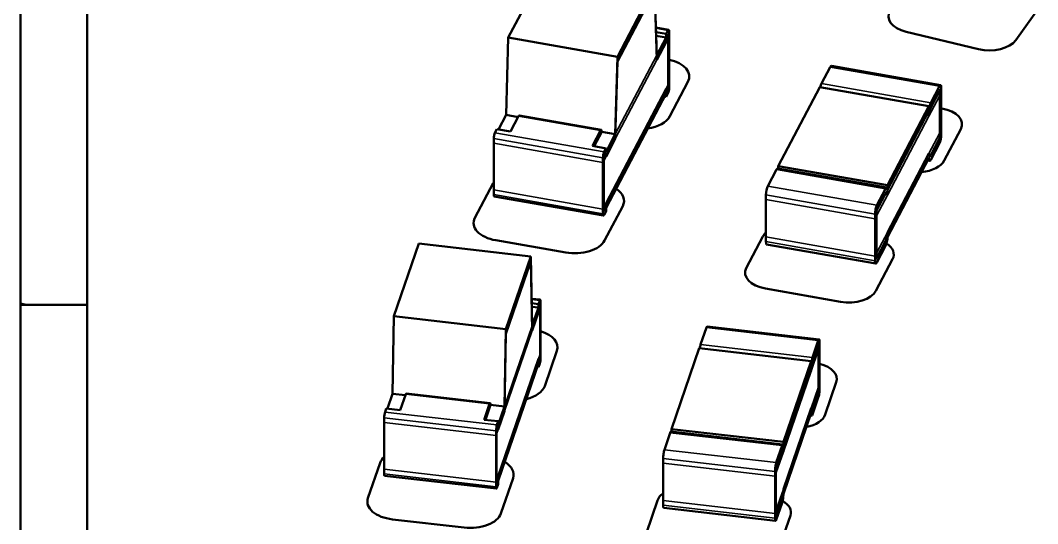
# Model space of a CAD drawing. Header units: inches. Extents: x -20.7 to 49, y -43 to 17.2.
# Drawn here: x 12.567 to 13.41, y 12.329 to 12.745 of the extents above; entities that cross this region are included whole.
import ezdxf

# ---------------------------------------------------------------- set-up
doc = ezdxf.new("R2010")
doc.units = ezdxf.units.IN
doc.header["$MEASUREMENT"] = 0
doc.layers.add('Visible (ANSI)', color=7, linetype='Continuous', lineweight=50)
doc.layers.add('Visible Narrow (ANSI)', color=7, linetype='Continuous', lineweight=35)

msp = doc.modelspace()

# ---------------------------------------------------------------- linework, layer by layer
at = {"layer": 'Visible (ANSI)'}
for p, q in [((12.56740984613505, 11.69817317080839), (12.56740984613505, 13.81209344776252)), ((12.6227396746283, 11.68174355626503), (12.62273972685352, 12.98720393613326)), ((12.97146355826648, 12.73119125849556), (13.002320590888, 12.78992048499833)), ((13.06188311754827, 12.71535542197074), (13.09274015016979, 12.7740846484735)), ((13.09274015016979, 12.7740846484735), (13.09445442975987, 12.71659232272986)), ((13.06188311754825, 12.71149795780887), (13.09274015016977, 12.77022718431164)), ((13.09274015016977, 12.77022718431164), (13.09445442975986, 12.712734858568)), ((13.40992913489439, 12.75420548226501), (13.39184955589228, 12.72900539217008)), ((13.10432280091902, 12.7377012747223), (13.09376990384231, 12.73954948051204)), ((12.9697492786764, 12.6671734631405), (12.97146355826648, 12.73119125849556)), ((12.97146355826648, 12.73119125849556), (13.06188311754827, 12.71535542197074)), ((13.10216868791526, 12.73416772747695), (13.09388712680654, 12.73561813764185)), ((13.09397384472391, 12.73270985197946), (13.10216868791526, 12.73127462935555)), ((13.09445442975987, 12.71659232272986), (13.10216868791526, 12.73127462935555)), ((13.10216868791526, 12.73416772747695), (13.10371153954633, 12.73710418880209)), ((13.10216868791526, 12.73416772747695), (13.10216868791526, 12.73127462935555)), ((13.10216868791523, 12.73031026331509), (13.10371153954631, 12.73324672464023)), ((13.10474010730038, 12.69373662578362), (13.10474010730038, 12.73616873156412)), ((13.10474010730036, 12.68987916162176), (13.10474010730036, 12.73231126740226)), ((13.36098584819137, 12.72162442380617), (13.30097010446047, 12.73597693893152)), ((13.09445442975986, 12.712734858568), (13.10216868791523, 12.72741716519369)), ((13.10216868791523, 12.73031026331509), (13.10216868791523, 12.72741716519369)), ((13.06016883795819, 12.65133762661568), (13.06188311754827, 12.71535542197074)), ((13.06016883795817, 12.64748016245382), (13.06188311754825, 12.71149795780887)), ((13.23096341520218, 12.69312620771856), (13.23816338948054, 12.70682969390254)), ((13.32949984082136, 12.69188948625803), (13.23908028153957, 12.70772532278286)), ((13.0524545798028, 12.59422321420949), (13.10216868791525, 12.68884252357506)), ((13.10216868791525, 12.68594942545366), (13.10371153954633, 12.6888858867788)), ((13.10216868791525, 12.68884252357506), (13.10216868791525, 12.68594942545366)), ((13.1202883980453, 12.69462058346916), (13.10528840826951, 12.66607163586212)), ((13.19513497176941, 12.62493505027924), (13.2294205635711, 12.69018974639342)), ((13.31984012285289, 12.6743539098686), (13.2294205635711, 12.69018974639342)), ((13.32138297448397, 12.67729037119373), (13.32858294876232, 12.69099385737771)), ((13.3301258003934, 12.65487349406399), (13.3301258003934, 12.68959067152076)), ((13.05245457980279, 12.59036575004763), (13.10216868791523, 12.6849850594132)), ((13.10216868791523, 12.6820919612918), (13.10077670865825, 12.68233574876582)), ((13.10216868791523, 12.6820919612918), (13.10371153954631, 12.68502842261694)), ((13.10216868791523, 12.6849850594132), (13.10216868791523, 12.6820919612918)), ((13.32138297448395, 12.67343290703187), (13.3285829487623, 12.68713639321585)), ((13.33012580039338, 12.65101602990212), (13.33012580039338, 12.68573320735889)), ((13.2855545310512, 12.60909921375441), (13.31984012285289, 12.6743539098686)), ((13.31984012285289, 12.6700142626865), (13.31984012285289, 12.6743539098686)), ((13.33012580039339, 12.67262197239438), (13.33056920457704, 12.67254431607082)), ((12.963426999778, 12.65514046716219), (12.9697492786764, 12.6671734631405)), ((12.9697492786764, 12.6671734631405), (12.97965974432964, 12.66543777104892)), ((12.97333746543124, 12.65340477507061), (12.98002315583257, 12.66612944081287)), ((13.0484490866666, 12.65484964933947), (12.98063441720526, 12.66672652673309)), ((13.28555453105119, 12.60524174959255), (13.31984012285288, 12.67049644570673)), ((13.31984012285288, 12.66615679852464), (13.31984012285288, 12.67049644570673)), ((12.96049216888994, 12.65244779331107), (12.96203502052102, 12.65538425463621)), ((12.96203502052102, 12.65538425463621), (12.97333746543124, 12.65340477507061)), ((13.34631691801566, 12.65553444210266), (13.33260266551109, 12.629432525105)), ((12.95946360113589, 12.60516494852575), (12.95946360113589, 12.64759705430625)), ((13.04783782529391, 12.65425256341925), (13.04115213489258, 12.64152789767699)), ((13.04254411414957, 12.64128411020296), (13.04886639304796, 12.65331710618128)), ((13.04886639304796, 12.65331710618128), (13.06016883795819, 12.65133762661568)), ((13.0524545798028, 12.63665531998999), (13.06016883795819, 12.65133762661568)), ((13.05245457980279, 12.63279785582812), (13.06016883795817, 12.64748016245382)), ((13.32138297448397, 12.63389389937277), (13.32858294876232, 12.64759738555675)), ((12.95946360113587, 12.60130748436389), (12.95946360113587, 12.64373959014438)), ((13.04115213489258, 12.64152789767699), (13.0524545798028, 12.63954841811138)), ((13.05091172817173, 12.63661195678625), (13.0524545798028, 12.63954841811138)), ((13.0524545798028, 12.63665531998999), (13.0524545798028, 12.63954841811138)), ((13.32138297448395, 12.63003643521091), (13.3285829487623, 12.64373992139489)), ((13.04988316041768, 12.58932911200093), (13.04988316041768, 12.63176121778142)), ((13.05091172817171, 12.63275449262438), (13.05245457980279, 12.63569095394952)), ((13.05245457980279, 12.63279785582812), (13.05245457980279, 12.63569095394952)), ((13.2855545310512, 12.57004238911555), (13.31984012285289, 12.63529708522973)), ((13.28555453105118, 12.56618492495368), (13.31984012285288, 12.63143962106787)), ((13.32046608242492, 12.62914080633059), (13.31878682248104, 12.62943490736542)), ((13.04988316041766, 12.58547164783906), (13.04988316041766, 12.62790375361956)), ((13.18639214585998, 12.60829510277012), (13.19359212013834, 12.6219985889541)), ((13.28492857147916, 12.60705838130959), (13.19450901219737, 12.62289421783442)), ((13.2855545310512, 12.60909921375441), (13.19513497176941, 12.62493505027924)), ((13.19513497176941, 12.62278458897167), (13.19513497176941, 12.62493505027924)), ((12.94391531039093, 12.5821005719095), (12.95891530016672, 12.61064951951654)), ((13.27681170514177, 12.5924592662453), (13.28401167942013, 12.60616275242927)), ((13.28555453105119, 12.60524174959255), (13.28554409597008, 12.60524357716437)), ((13.2855545310512, 12.60475956657232), (13.2855545310512, 12.60909921375441)), ((13.28555453105119, 12.60090210241045), (13.28555453105119, 12.60524174959255)), ((13.05030046679902, 12.58393910468088), (12.95988090751723, 12.5997749412057)), ((13.18484929422891, 12.56630181680612), (13.18484929422891, 12.60101899426288)), ((13.18484929422889, 12.56244435264425), (13.18484929422889, 12.59716153010102)), ((13.27681170514176, 12.58860180208343), (13.28401167942011, 12.60230528826741)), ((13.05091172817173, 12.58839365476296), (13.0524545798028, 12.59133011608809)), ((13.05091172817171, 12.58453619060109), (13.05245457980279, 12.58747265192623)), ((13.06628860188556, 12.59184442994576), (13.05128861210977, 12.56329548233872)), ((13.0524545798028, 12.59133011608809), (13.0524545798028, 12.59422321420949)), ((13.05245457980279, 12.58747265192623), (13.05245457980279, 12.59036575004763)), ((13.2752688535107, 12.55046598028129), (13.2752688535107, 12.58518315773806)), ((13.27526885351068, 12.54660851611943), (13.27526885351068, 12.5813256935762)), ((13.01906450334286, 12.55335118082095), (12.9611395128986, 12.56349597403853)), ((13.16865817660661, 12.54056735171532), (13.18237242911118, 12.56666926871299)), ((13.27681170514177, 12.54906279442433), (13.28401167942013, 12.56276628060831)), ((12.87682490829306, 12.50066409438701), (12.89756285590894, 12.56085672994908)), ((12.89756285590894, 12.56085672994908), (12.99023548082893, 12.55021401027044)), ((13.27589481308272, 12.54430970138215), (13.18547525380094, 12.56014553790697)), ((13.27681170514176, 12.54520533026247), (13.28401167942011, 12.55890881644645)), ((12.96949753321305, 12.49002137470837), (12.99023548082893, 12.55021401027044)), ((12.96949753321303, 12.4861639105465), (12.99023548082891, 12.54635654610858)), ((12.99023548082893, 12.55021401027044), (12.99138758902981, 12.4928029850301)), ((12.99023548082891, 12.54635654610858), (12.99138758902979, 12.48894552086824)), ((13.28974564731347, 12.54786422736051), (13.27603139480891, 12.52176231036284)), ((13.24656942886572, 12.51267036376994), (13.18440589004523, 12.52355747774717)), ((12.99801323704648, 12.51438094557319), (12.99093826350864, 12.51519345045435)), ((12.99657207593378, 12.51074424204202), (12.99760897331458, 12.51375387382012)), ((12.9983002382351, 12.47043509110363), (12.9983002382351, 12.51286719688412)), ((12.56740984613502, 12.51014309033993), (12.6227397077686, 12.51014309918466)), ((12.99657207593378, 12.51074424204202), (12.99101474142515, 12.51138245805658)), ((12.99107293340954, 12.50848267704498), (12.99657207593378, 12.50785114392062)), ((12.99138758902981, 12.4928029850301), (12.99657207593378, 12.50785114392062)), ((12.99138758902979, 12.48894552086824), (12.99657207593376, 12.50399367975875)), ((12.99657207593378, 12.51074424204202), (12.99657207593378, 12.50785114392062)), ((12.99657207593376, 12.50688677788015), (12.99760897331456, 12.50989640965826)), ((12.99657207593376, 12.50688677788015), (12.99657207593376, 12.50399367975875)), ((12.99830023823509, 12.46657762694177), (12.99830023823509, 12.50900973272226)), ((12.87567280009217, 12.43656499852866), (12.87682490829306, 12.50066409438701)), ((12.87682490829306, 12.50066409438701), (12.96949753321305, 12.49002137470837)), ((12.96834542501217, 12.42592227885002), (12.96949753321305, 12.49002137470837)), ((12.96834542501215, 12.42206481468815), (12.96949753321303, 12.4861639105465)), ((13.13077024471162, 12.47719979788195), (13.13560909915533, 12.49124474617977)), ((13.22888811967317, 12.48154263413074), (13.13621549475318, 12.49218535380938)), ((13.22344286963162, 12.46655707820331), (13.22828172407532, 12.48060202650113)), ((13.22931862145611, 12.44455483364037), (13.22931862145611, 12.47927201109714)), ((13.011740686615, 12.47214128971539), (13.00165973805635, 12.4428809774986)), ((13.10669118331319, 12.40730945992376), (13.12973334733083, 12.47419016610385)), ((13.22240597225082, 12.46354744642521), (13.12973334733083, 12.47419016610385)), ((13.2234428696316, 12.46269961404145), (13.2282817240753, 12.47674456233926)), ((13.2293186214561, 12.4406973694785), (13.2293186214561, 12.47541454693527)), ((12.9631609381082, 12.368442014179), (12.99657207593378, 12.46541903814012)), ((12.96316093810818, 12.36458455001714), (12.99657207593376, 12.46156157397826)), ((12.99657207593378, 12.46252594001873), (12.99760897331458, 12.46553557179683)), ((12.99657207593378, 12.46541903814012), (12.99657207593378, 12.46252594001873)), ((12.99657207593376, 12.45866847585686), (12.99760897331456, 12.46167810763496)), ((12.99657207593376, 12.46156157397826), (12.99657207593376, 12.45866847585686)), ((13.19936380823318, 12.39666674024513), (13.22240597225082, 12.46354744642521)), ((13.22240597225082, 12.45920779924311), (13.22240597225082, 12.46354744642521)), ((12.99657207593376, 12.45866847585686), (12.99561326394531, 12.45877858784761)), ((13.19936380823316, 12.39280927608326), (13.2224059722508, 12.45968998226334)), ((13.2224059722508, 12.45535033508125), (13.2224059722508, 12.45968998226334)), ((13.24319118446033, 12.44606844835385), (13.23397429811721, 12.41931616289849)), ((12.87144712517665, 12.42429982576879), (12.87567280009217, 12.43656499852866)), ((12.87567280009217, 12.43656499852866), (12.88629806621873, 12.43534477055957)), ((12.8820723913032, 12.42307959779971), (12.88656561328665, 12.43612133550482)), ((12.95647434570854, 12.42876636749891), (12.88696987701854, 12.43674840725789)), ((13.22344286963162, 12.42316060638235), (13.22828172407532, 12.43720555468017)), ((12.95607008197664, 12.42813929574584), (12.9515768599932, 12.41509755804073)), ((12.95253567198164, 12.41498744604998), (12.95676134689717, 12.42725261880985)), ((12.95676134689717, 12.42725261880985), (12.96834542501217, 12.42592227885002)), ((13.2234428696316, 12.41930314222049), (13.2282817240753, 12.4333480905183)), ((12.86945141580741, 12.42140030598143), (12.8704883131882, 12.42440993775954)), ((12.8704883131882, 12.42440993775954), (12.8820723913032, 12.42307959779971)), ((12.9631609381082, 12.4108741199595), (12.96834542501217, 12.42592227885002)), ((12.96316093810818, 12.40701665579764), (12.96834542501215, 12.42206481468815)), ((13.19936380823318, 12.35760991560626), (13.22240597225082, 12.42449062178634)), ((13.19936380823316, 12.35375245144439), (13.2224059722508, 12.42063315762448)), ((12.86876015088688, 12.37406868089414), (12.86876015088688, 12.41650078667463)), ((12.86876015088686, 12.37021121673227), (12.86876015088686, 12.41264332251277)), ((12.9515768599932, 12.41509755804073), (12.9631609381082, 12.4137672180809)), ((12.9621240407274, 12.41075758630279), (12.9631609381082, 12.4137672180809)), ((12.9631609381082, 12.4108741199595), (12.9631609381082, 12.4137672180809)), ((13.22283647403375, 12.41836253459088), (13.22166984195444, 12.41849651307912)), ((12.96143277580687, 12.3634259612155), (12.96143277580687, 12.40585806699599)), ((12.96143277580685, 12.35956849705363), (12.96143277580685, 12.40200060283413)), ((12.96212404072738, 12.40690012214093), (12.96316093810818, 12.40990975391903)), ((12.96316093810818, 12.40701665579764), (12.96316093810818, 12.40990975391903)), ((13.10081543148869, 12.39025487984784), (13.10565428593239, 12.40429982814566)), ((13.19893330645023, 12.39459771609663), (13.10626068153024, 12.40524043577527)), ((13.19936380823318, 12.39666674024513), (13.10669118331319, 12.40730945992376)), ((13.10669118331319, 12.40519099604265), (13.10669118331319, 12.40730945992376)), ((13.19348805640868, 12.37961216016921), (13.19832691085239, 12.39365710846702)), ((13.19936380823318, 12.39232709306303), (13.19936380823318, 12.39666674024513)), ((13.19348805640866, 12.37575469600734), (13.19832691085237, 12.38979964430516)), ((13.19936380823316, 12.39280927608326), (13.19935681124827, 12.39281007963176)), ((13.19936380823316, 12.38846962890116), (13.19936380823316, 12.39280927608326)), ((12.85531970250695, 12.35018206335165), (12.8654006510656, 12.37944237556845)), ((13.09977853410789, 12.34818842343087), (13.09977853410789, 12.38290560088764)), ((13.09977853410788, 12.34433095926901), (13.09977853410788, 12.37904813672578)), ((12.96171977699548, 12.35805474836457), (12.86904715207549, 12.3686974680432)), ((12.9631609381082, 12.36554891605761), (12.9631609381082, 12.368442014179)), ((13.19245115902788, 12.33754570375224), (13.19245115902788, 12.37226288120901)), ((13.19245115902787, 12.33368823959037), (13.19245115902787, 12.36840541704714)), ((12.9621240407274, 12.3625392842795), (12.9631609381082, 12.36554891605761)), ((12.96212404072738, 12.35868182011764), (12.96316093810818, 12.36169145189574)), ((12.96316093810818, 12.36169145189574), (12.96316093810818, 12.36458455001714)), ((12.97544940543034, 12.36680416573494), (12.96536845687169, 12.33754385351814)), ((13.08590597110365, 12.32160129166528), (13.09512285744677, 12.34835357712063)), ((13.19348805640868, 12.33621568834824), (13.19832691085239, 12.35026063664606)), ((13.19348805640866, 12.33235822418638), (13.19832691085237, 12.3464031724842)), ((13.19288166081081, 12.33141761655677), (13.10020903589082, 12.34206033623541)), ((13.20517161181151, 12.33571536728712), (13.19595472546839, 12.30896308183176)), ((12.93498780888996, 12.32582381659176), (12.87561940193003, 12.33264178806125))]:
    msp.add_line(p, q, dxfattribs=at)
for centre, major_axis, ratio, start_param, end_param in [((13.31001019640601, 12.74857709040313), (-0.02362233506043311, -1.058591097544902e-16), 0.5773502691896228, 5.890498647099906, 7.461272669454697), ((13.10371153954633, 12.73421109068069), (0.0006112613726885799, 0.003490184041609995), 0.2370164464738314, 5.348764087705201, 6.919560414499587), ((13.10371153954631, 12.73035362651883), (0.0006112613726885835, 0.003490184041609998), 0.2370164464738316, 5.348764087705202, 6.919560414499588), ((13.37002553687876, 12.73422457527673), (-0.02362218073783469, 1.307872226966766e-15), 0.577350269189623, 1.178103133881155, 2.748890221912234), ((13.09556433916586, 12.69895071328649), (0.02583658569200793, 1.126887297386508e-16), 0.5773502691896227, 5.988659381758886, 7.490911055781534), ((13.23816338948054, 12.70249004672044), (0.0009168920590329998, 0.005235276062414969), 0.2370164464738469, 3.957681719288714e-13, 0.6363751073198839), ((13.10371153954633, 12.6917789849002), (-0.0006112613726886654, -0.003490184041609981), 0.2370164464738314, 0.6363751073211912, 2.207171434117027), ((13.10371153954631, 12.68792152073833), (-0.0006112613726886689, -0.003490184041609983), 0.2370164464738316, 0.6363751073211921, 2.207171434117029), ((13.23096341520218, 12.68878656053646), (0.0009168920590329862, 0.005235276062414972), 0.2370164464738023, 0.63637510732012, 1.359250783224652), ((13.32858294876232, 12.68665421019562), (0.0009168920590330462, 0.005235276062414962), 0.2370164464738745, 5.348764087704407, 6.919560414499594), ((13.3285829487623, 12.68279674603375), (0.0009168920590330518, 0.005235276062414967), 0.2370164464738747, 5.348764087704409, 6.919560414499596), ((13.32138297448397, 12.67295072401164), (0.0009168920590331747, 0.005235276062414939), 0.2370164464738745, 0.6363751073212001, 2.207171434115914), ((13.32138297448395, 12.66909325984977), (0.0009168920590331798, 0.005235276062414944), 0.2370164464738747, 0.6363751073212001, 2.207171434115914), ((13.32371185935681, 12.65949333821663), (0.02362217712885831, 1.065420717529062e-16), 0.577350269189623, 5.988667492357941, 7.559448954800942), ((12.98002315583257, 12.66323634269147), (0.000611261372688622, 0.003490184041609987), 0.2370164464738468, 0, 0.636375107320001), ((13.08056453265344, 12.67040157178382), (0.02583631283244101, 1.126887297386508e-16), 0.5773502691896226, 4.960489001188268, 5.988669761609319), ((13.04783782529391, 12.65135946529786), (0.000611261372688622, 0.003490184041609987), 0.2370164464738468, 5.348764087705251, 6.919560414499587), ((13.32858294876232, 12.65193703273885), (-0.0009168920590331747, -0.005235276062414939), 0.2370164464738745, 0.6363751073212001, 2.207171434115914), ((12.96049216888994, 12.64955469518967), (0.0006112613726886654, 0.003490184041609981), 0.2370164464738314, 0.6363751073211912, 2.207171434117027), ((13.3285829487623, 12.64807956857698), (-0.0009168920590331798, -0.005235276062414944), 0.2370164464738747, 0.6363751073212001, 2.207171434115914), ((13.05091172817173, 12.63371885866485), (0.0006112613726886654, 0.003490184041609981), 0.2370164464738314, 0.6363751073211912, 2.207171434117027), ((13.05091172817171, 12.62986139450299), (0.0006112613726886689, 0.003490184041609983), 0.2370164464738316, 0.6363751073211921, 2.207171434117029), ((13.3099977087796, 12.63339161521397), (0.02362217712885832, 1.03810223759242e-16), 0.5773502691896227, 4.873759599915195, 5.9886526279907), ((13.32138297448397, 12.63823354655487), (-0.0009168920590330462, -0.005235276062414962), 0.2370164464738745, 5.348764087704407, 6.919560414499594), ((13.32138297448395, 12.634376082393), (-0.0009168920590330518, -0.005235276062414967), 0.2370164464738747, 5.348764087704409, 6.919560414499596), ((13.19359212013834, 12.617658941772), (0.0009168920590328293, 0.005235276062415), 0.2370164464738469, 0, 0.6363751073175816), ((12.98363917578362, 12.60631958359436), (-0.02583631283244101, -1.126887297386508e-16), 0.5773502691896226, 5.922685887446974, 5.988669761587786), ((13.04156454300612, 12.5961745597631), (0.02583658569200793, 1.106398437434026e-16), 0.5773502691896227, 5.988659381758977, 7.016829126526742), ((13.18639214585998, 12.60395545558802), (0.0009168920590331747, 0.005235276062414939), 0.2370164464738745, 0.6363751073212001, 2.207171434115914), ((13.28401167942013, 12.60182310524718), (0.0009168920590330462, 0.005235276062414962), 0.2370164464738745, 5.348764087704407, 6.919560414499594), ((12.96049216888992, 12.60326512524731), (-0.0006112613726885835, -0.003490184041609998), 0.2370164464738316, 5.348764087705202, 6.283185307179409), ((13.28401167942011, 12.59796564108531), (0.0009168920590330518, 0.005235276062414967), 0.2370164464738747, 5.348764087704409, 6.919560414499596), ((13.05091172817173, 12.59128675288435), (-0.0006112613726885799, -0.003490184041609995), 0.2370164464738314, 5.348764087705685, 6.919560414499587), ((13.27681170514177, 12.5881196190632), (0.0009168920590331747, 0.005235276062414939), 0.2370164464738745, 0.6363751073212001, 2.207171434116235), ((13.27681170514176, 12.58426215490133), (0.0009168920590331798, 0.005235276062414944), 0.2370164464738747, 0.6363751073212001, 2.207171434116235), ((12.96863936927121, 12.57777044209169), (-0.02583658569200792, -1.126887297386509e-16), 0.577350269189623, 5.988659381737503, 7.559461713815073), ((13.05091172817171, 12.58742928872249), (-0.0006112613726885835, -0.003490184041609998), 0.2370164464738316, 5.348764087705685, 6.919560414499588), ((13.0265647364937, 12.56762541826043), (0.02583631283244101, 1.126887297386508e-16), 0.5773502691896226, 4.41785061708149, 5.988669761609319), ((13.20497738584351, 12.56271017860353), (-0.02362217712885832, -1.03810223759242e-16), 0.5773502691896227, 5.732344089130855, 5.988652627967213), ((13.18639214585997, 12.56538081396939), (-0.0009168920590330518, -0.005235276062414967), 0.2370164464738747, 5.348764087704732, 6.283185307180453), ((13.28401167942013, 12.56710592779041), (-0.0009168920590331747, -0.005235276062414939), 0.2370164464738745, 0.6363751073212001, 2.207171434116235), ((13.28401167942011, 12.56324846362854), (-0.0009168920590331798, -0.005235276062414944), 0.2370164464738747, 0.6363751073212001, 2.207171434116235), ((13.26714058865462, 12.55182312347447), (0.02362217712885832, 1.092739197465705e-16), 0.5773502691896227, 5.988667492357941, 7.011664211002444), ((13.27681170514177, 12.55340244160643), (-0.0009168920590330462, -0.005235276062414962), 0.2370164464738745, 5.34876408770473, 6.919560414499594), ((13.27681170514176, 12.54954497744456), (-0.0009168920590330518, -0.005235276062414967), 0.2370164464738747, 5.348764087704732, 6.919560414499596), ((13.1912632352663, 12.53660845560088), (-0.02362217712885831, -1.024442997624099e-16), 0.5773502691896228, 5.988667492334258, 7.559448954756764), ((13.25342643807741, 12.52572140047181), (0.02362217712885832, 1.03810223759242e-16), 0.5773502691896227, 4.417871165549206, 5.988652627990798), ((12.99760897331458, 12.51086077569872), (0.000404263731900446, 0.003520169874469147), 0.1592905808982135, 5.33704387294947, 6.907840199745798), ((12.37701802275819, 12.22473198702925), (-0.5314960629921262, 4.370956789862821e-17), 0.5773502691896255, 4.336288132597428, 4.346029711272966), ((12.99760897331456, 12.50700331153686), (0.0004042637319004486, 0.003520169874469152), 0.1592905808982137, 5.337043872949472, 6.907840199745801), ((12.98640057634525, 12.47505143336732), (0.02583656317606305, 1.113228057418187e-16), 0.5773502691896227, 6.086833665596887, 7.375339320459612), ((13.13560909915533, 12.48690509899767), (0.0006063955978503531, 0.005280254811703756), 0.1592905808981975, 0, 0.6246548925662054), ((13.22828172407532, 12.47626237931904), (0.0006063955978506692, 0.005280254811703721), 0.1592905808982135, 5.337043872949504, 6.9078401997458), ((13.2282817240753, 12.47240491515717), (0.0006063955978506729, 0.005280254811703728), 0.1592905808982137, 5.337043872949504, 6.907840199745801), ((12.99760897331458, 12.46842866991823), (-0.000404263731900504, -0.003520169874469141), 0.1592905808982135, 0.6246548925688913, 2.195451219362521), ((13.13077024471162, 12.47286015069985), (0.0006063955978505632, 0.005280254811703733), 0.1592905808982311, 0.6246548925660731, 1.342469981224571), ((12.99760897331456, 12.46457120575636), (-0.0004042637319005064, -0.003520169874469144), 0.1592905808982137, 0.6246548925688931, 2.195451219362525), ((13.22344286963162, 12.46221743102122), (0.0006063955978507564, 0.00528025481170371), 0.1592905808982135, 0.624654892568901, 2.195451219363946), ((13.2234428696316, 12.45835996685935), (0.0006063955978507596, 0.005280254811703716), 0.1592905808982137, 0.6246548925688931, 2.195451219363942), ((13.22002266120036, 12.44872899366544), (0.0236223617394095, 1.03810223759242e-16), 0.5773502691896227, 6.086848477681681, 7.449520157574681), ((13.22828172407532, 12.44154520186227), (-0.0006063955978507564, -0.00528025481170371), 0.1592905808982135, 0.624654892568901, 2.195451219363946), ((12.88656561328665, 12.43322823738342), (0.0004042637319004041, 0.003520169874469152), 0.1592905808981974, 0, 0.6246548925662063), ((12.97631960673851, 12.4457910600578), (0.02583656317606304, 1.126887297386508e-16), 0.577350269189623, 5.113506718925443, 6.086837841414581), ((13.2282817240753, 12.4376877377004), (-0.0006063955978507596, -0.005280254811703716), 0.1592905808982137, 0.6246548925688931, 2.195451219363942), ((12.95607008197664, 12.42524619762445), (0.0004042637319004041, 0.003520169874469152), 0.1592905808981974, 5.337043872949877, 6.907840199745793), ((12.86945141580741, 12.41850720786003), (0.000404263731900504, 0.003520169874469141), 0.1592905808982135, 0.6246548925688913, 2.195451219362521), ((13.21080611552333, 12.42197686935203), (0.02362208206807092, 1.017613377639938e-16), 0.5773502691896227, 5.0406149832785, 6.086834075894383), ((13.22344286963162, 12.42750025356445), (-0.0006063955978506692, -0.005280254811703721), 0.1592905808982135, 5.337043872949504, 6.9078401997458), ((13.2234428696316, 12.42364278940258), (-0.0006063955978506729, -0.005280254811703728), 0.1592905808982137, 5.337043872949504, 6.907840199745801), ((12.9621240407274, 12.4078644881814), (0.000404263731900504, 0.003520169874469141), 0.1592905808982135, 0.6246548925688913, 2.195451219362521), ((12.96212404072738, 12.40400702401953), (0.0004042637319005064, 0.003520169874469144), 0.1592905808982137, 0.6246548925688931, 2.195451219362525), ((13.10565428593239, 12.39996018096356), (0.0006063955978503531, 0.005280254811703756), 0.1592905808981975, 0, 0.6246548925662054), ((13.19832691085239, 12.38931746128493), (0.0006063955978506692, 0.005280254811703721), 0.1592905808982135, 5.337043872949504, 6.9078401997458), ((13.10081543148869, 12.38591523266575), (0.0006063955978507564, 0.00528025481170371), 0.1592905808982135, 0.624654892568901, 2.195451219363946), ((13.19832691085237, 12.38545999712306), (0.0006063955978506729, 0.005280254811703728), 0.1592905808982137, 5.337043872949504, 6.907840199745801), ((12.89074078238427, 12.37653229300877), (-0.02583656317606304, -1.116642867410267e-16), 0.5773502691896228, 5.729812566203245, 6.086837841389238), ((12.95010929516059, 12.36971430938687), (0.02583656317606305, 1.14737615733899e-16), 0.5773502691896228, 6.086833665596887, 7.060170868445051), ((13.19348805640868, 12.37527251298711), (0.0006063955978507564, 0.00528025481170371), 0.1592905808982135, 0.624654892568901, 2.195451219363946), ((12.86945141580739, 12.37221763791767), (-0.0004042637319004486, -0.003520169874469152), 0.1592905808982137, 5.337043872949957, 6.28318530718205), ((13.19348805640866, 12.37141504882524), (0.0006063955978507596, 0.005280254811703716), 0.1592905808982137, 0.6246548925688931, 2.195451219363942), ((12.9621240407274, 12.3654323824009), (-0.000404263731900446, -0.003520169874469147), 0.1592905808982135, 5.33704387294947, 6.907840199745798), ((12.96212404072738, 12.36157491823903), (-0.0004042637319004486, -0.003520169874469152), 0.1592905808982137, 5.337043872949472, 6.907840199745801), ((13.11829104004148, 12.34569287066661), (-0.02362208206807092, -1.03810223759242e-16), 0.5773502691896226, 5.61298124400162, 6.086834075866688), ((13.19832691085239, 12.35460028382816), (-0.0006063955978507564, -0.00528025481170371), 0.1592905808982135, 0.624654892568901, 2.195451219363946), ((13.19832691085237, 12.35074281966629), (-0.0006063955978507596, -0.005280254811703716), 0.1592905808982137, 0.6246548925688931, 2.195451219363942), ((12.88065981277753, 12.34727191969924), (-0.02583656317606305, -1.14737615733899e-16), 0.5773502691896228, 6.086833665571545, 7.657634168185438), ((13.10081543148867, 12.34734059104711), (-0.0006063955978506729, -0.005280254811703728), 0.1592905808982137, 5.337043872949504, 6.283185307178767), ((13.18200308855154, 12.33837591259871), (0.0236223617394095, 1.079079957497384e-16), 0.5773502691896226, 6.086848477681681, 7.066143679479894), ((12.94002832555385, 12.34045393607734), (0.02583656317606304, 1.126887297386508e-16), 0.577350269189623, 4.516037338748681, 6.086837841414581), ((13.19348805640868, 12.34055533553034), (-0.0006063955978506692, -0.005280254811703721), 0.1592905808982135, 5.337043872949504, 6.9078401997458), ((13.19348805640866, 12.33669787136847), (-0.0006063955978506729, -0.005280254811703728), 0.1592905808982137, 5.337043872949504, 6.907840199745801)]:
    msp.add_ellipse(centre, major_axis=major_axis, ratio=ratio, start_param=start_param, end_param=end_param, dxfattribs=at)
at = {"layer": 'Visible Narrow (ANSI)'}
for p, q in [((13.10371153954633, 12.73710418880209), (13.09379100979935, 12.73884164349177)), ((13.10216868791526, 12.73127462935555), (13.10371153954633, 12.73421109068069)), ((13.10371153954633, 12.6917789849002), (13.10371153954633, 12.73421109068069)), ((13.10216868791523, 12.72741716519369), (13.10371153954631, 12.73035362651883)), ((13.10371153954631, 12.68792152073833), (13.10371153954631, 12.73035362651883)), ((13.09445442975987, 12.71659232272986), (13.06016883795819, 12.65133762661568)), ((13.09445442975986, 12.712734858568), (13.06016883795817, 12.64748016245382)), ((13.32858294876232, 12.69099385737771), (13.23816338948054, 12.70682969390254)), ((13.10216868791525, 12.68884252357506), (13.10371153954633, 12.6917789849002)), ((13.32138297448397, 12.67729037119373), (13.23096341520218, 12.69312620771856)), ((13.10216868791523, 12.6849850594132), (13.10371153954631, 12.68792152073833)), ((13.31984012285289, 12.6700142626865), (13.32858294876232, 12.68665421019562)), ((13.31984012285288, 12.66615679852464), (13.3285829487623, 12.68279674603375)), ((13.32858294876232, 12.65193703273885), (13.32858294876232, 12.68665421019562)), ((13.3285829487623, 12.64807956857698), (13.3285829487623, 12.68279674603375)), ((13.04783782529391, 12.65425256341925), (12.98002315583257, 12.66612944081287)), ((13.2855545310512, 12.60475956657232), (13.31984012285289, 12.6700142626865)), ((13.28555453105119, 12.60090210241045), (13.31984012285288, 12.66615679852464)), ((13.04988316041768, 12.63176121778142), (12.95946360113589, 12.64759705430625)), ((13.05091172817173, 12.63661195678625), (12.96049216888994, 12.65244779331107)), ((13.31984012285289, 12.63529708522973), (13.32858294876232, 12.65193703273885)), ((13.31984012285288, 12.63143962106787), (13.3285829487623, 12.64807956857698)), ((13.04988316041766, 12.62790375361956), (12.95946360113587, 12.64373959014438)), ((13.05091172817173, 12.63371885866485), (13.0524545798028, 12.63665531998999)), ((13.05091172817173, 12.59128675288435), (13.05091172817173, 12.63371885866485)), ((13.05091172817171, 12.62986139450299), (13.05245457980279, 12.63279785582812)), ((13.05091172817171, 12.58742928872249), (13.05091172817171, 12.62986139450299)), ((13.28401167942013, 12.60616275242927), (13.19359212013834, 12.6219985889541)), ((13.04988316041768, 12.58932911200093), (12.95946360113589, 12.60516494852575)), ((13.27681170514177, 12.5924592662453), (13.18639214585998, 12.60829510277012)), ((13.27681170514177, 12.5881196190632), (13.2855545310512, 12.60475956657232)), ((13.04988316041766, 12.58547164783906), (12.95946360113587, 12.60130748436389)), ((13.2752688535107, 12.58518315773806), (13.18484929422891, 12.60101899426288)), ((13.27526885351068, 12.5813256935762), (13.18484929422889, 12.59716153010102)), ((13.27681170514176, 12.58426215490133), (13.28555453105119, 12.60090210241045)), ((13.05091172817173, 12.59128675288435), (13.0524545798028, 12.59422321420949)), ((13.05091172817171, 12.58742928872249), (13.05245457980279, 12.59036575004763)), ((13.27681170514177, 12.55340244160643), (13.27681170514177, 12.5881196190632)), ((13.27681170514176, 12.54954497744456), (13.27681170514176, 12.58426215490133)), ((13.2752688535107, 12.55046598028129), (13.18484929422891, 12.56630181680612)), ((13.27526885351068, 12.54660851611943), (13.18484929422889, 12.56244435264425)), ((13.27681170514177, 12.55340244160643), (13.2855545310512, 12.57004238911555)), ((13.27681170514176, 12.54954497744456), (13.28555453105118, 12.56618492495368)), ((12.99760897331458, 12.51375387382012), (12.9909518103011, 12.51451839645956)), ((12.99657207593378, 12.50785114392062), (12.99760897331458, 12.51086077569872)), ((12.99657207593376, 12.50399367975875), (12.99760897331456, 12.50700331153686)), ((12.99760897331458, 12.46842866991823), (12.99760897331458, 12.51086077569872)), ((12.99760897331456, 12.46457120575636), (12.99760897331456, 12.50700331153686)), ((12.99138758902981, 12.4928029850301), (12.96834542501217, 12.42592227885002)), ((12.99138758902979, 12.48894552086824), (12.96834542501215, 12.42206481468815)), ((13.22828172407532, 12.48060202650113), (13.13560909915533, 12.49124474617977)), ((13.22344286963162, 12.46655707820331), (13.13077024471162, 12.47719979788195)), ((13.22240597225082, 12.45920779924311), (13.22828172407532, 12.47626237931904)), ((13.2224059722508, 12.45535033508125), (13.2282817240753, 12.47240491515717)), ((13.22828172407532, 12.44154520186227), (13.22828172407532, 12.47626237931904)), ((13.2282817240753, 12.4376877377004), (13.2282817240753, 12.47240491515717)), ((12.99657207593378, 12.46541903814012), (12.99760897331458, 12.46842866991823)), ((12.99657207593376, 12.46156157397826), (12.99760897331456, 12.46457120575636)), ((13.19936380823318, 12.39232709306303), (13.22240597225082, 12.45920779924311)), ((13.19936380823316, 12.38846962890116), (13.2224059722508, 12.45535033508125)), ((12.95607008197664, 12.42813929574584), (12.88656561328665, 12.43612133550482)), ((13.22240597225082, 12.42449062178634), (13.22828172407532, 12.44154520186227)), ((13.2224059722508, 12.42063315762448), (13.2282817240753, 12.4376877377004)), ((12.9621240407274, 12.41075758630279), (12.86945141580741, 12.42140030598143)), ((12.96143277580687, 12.40585806699599), (12.86876015088688, 12.41650078667463)), ((12.96143277580685, 12.40200060283413), (12.86876015088686, 12.41264332251277)), ((12.9621240407274, 12.4078644881814), (12.9631609381082, 12.4108741199595)), ((12.9621240407274, 12.3654323824009), (12.9621240407274, 12.4078644881814)), ((12.96212404072738, 12.40400702401953), (12.96316093810818, 12.40701665579764)), ((12.96212404072738, 12.36157491823903), (12.96212404072738, 12.40400702401953)), ((13.19832691085239, 12.39365710846702), (13.10565428593239, 12.40429982814566)), ((13.19348805640868, 12.37961216016921), (13.10081543148869, 12.39025487984784)), ((13.19348805640868, 12.37527251298711), (13.19936380823318, 12.39232709306303)), ((13.19348805640866, 12.37141504882524), (13.19936380823316, 12.38846962890116)), ((13.19245115902788, 12.37226288120901), (13.09977853410789, 12.38290560088764)), ((13.19245115902787, 12.36840541704714), (13.09977853410788, 12.37904813672578)), ((12.96143277580687, 12.3634259612155), (12.86876015088688, 12.37406868089414)), ((12.96143277580685, 12.35956849705363), (12.86876015088686, 12.37021121673227)), ((12.9621240407274, 12.3654323824009), (12.9631609381082, 12.368442014179)), ((13.19348805640868, 12.34055533553034), (13.19348805640868, 12.37527251298711)), ((13.19348805640866, 12.33669787136847), (13.19348805640866, 12.37141504882524)), ((12.96212404072738, 12.36157491823903), (12.96316093810818, 12.36458455001714)), ((13.19348805640868, 12.34055533553034), (13.19936380823318, 12.35760991560626)), ((13.19348805640866, 12.33669787136847), (13.19936380823316, 12.35375245144439)), ((13.19245115902788, 12.33754570375224), (13.09977853410789, 12.34818842343087)), ((13.19245115902787, 12.33368823959037), (13.09977853410788, 12.34433095926901))]:
    msp.add_line(p, q, dxfattribs=at)

doc.saveas('drawing.dxf')
